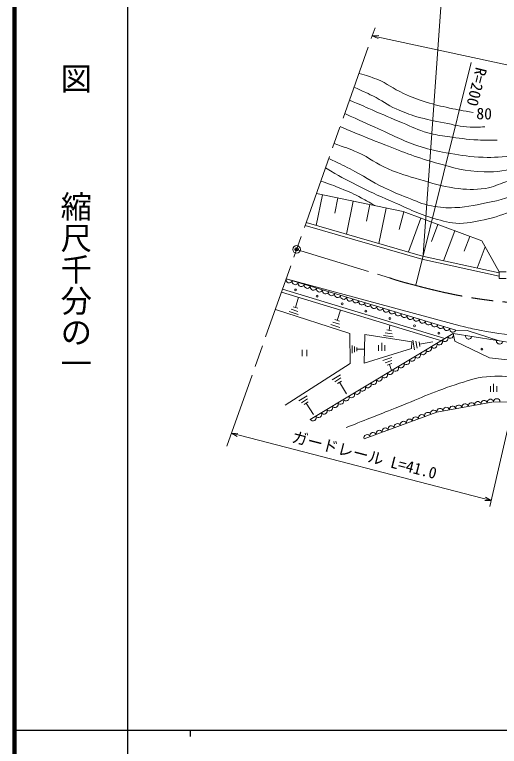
# Model space of a CAD drawing. Units: millimetres, scale not verified. Extents: x 40000 to 680000, y 20000 to 380000.
# Drawn here: x 40000 to 117330, y 202409 to 319119 of the extents above; entities that cross this region are included whole.
import ezdxf
from ezdxf.enums import TextEntityAlignment as Align

# ---------------------------------------------------------------- set-up
doc = ezdxf.new("R2010")
doc.units = ezdxf.units.MM
doc.header["$LTSCALE"] = 1000
doc.header["$PDMODE"] = 32
doc.header["$PDSIZE"] = 500
doc.linetypes.add('CHAIN', pattern=[18.5, 12, -1.5, 3.5, -1.5])
for name, color, linetype, lineweight in [('M-BGD', 7, 'Continuous', 13), ('M-BMK', 2, 'CHAIN', 13), ('M-BMK-SRVR', 3, 'Continuous', 13), ('M-STR-HTXT', 7, 'Continuous', 13), ('M-TTL', 2, 'Continuous', 140), ('M-TTL-BAND', 7, 'Continuous', 25)]:
    doc.layers.add(name, color=color, linetype=linetype, lineweight=lineweight)
doc.layers.add('M-OTRS', color=6, linetype='Continuous')
doc.styles.add('@ＭＳ ゴシック', font='')
doc.styles.add('ＭＳ ゴシック', font='')
doc.styles.get('@ＭＳ ゴシック').set_extended_font_data('@MS Gothic')
doc.styles.get('ＭＳ ゴシック').set_extended_font_data('MS Gothic')

msp = doc.modelspace()

# ---------------------------------------------------------------- linework, layer by layer
at = {"layer": 'M-BGD'}
for p, q in [((89122, 290401), (88096, 285497)), ((88143, 290606), (101973, 287711)), ((91574, 289888), (91061, 287436)), ((94025, 289375), (92923, 284108)), ((96659, 288824), (96108, 286190)), ((99292, 288272), (98108, 282616)), ((102114, 287659), (101332, 284839)), ((101973, 287711), (114525, 283038)), ((104822, 286651), (102815, 281262)), ((107516, 285648), (106513, 282953)), ((110211, 284644), (108434, 279873)), ((112596, 283756), (111708, 281371)), ((114525, 283038), (117319, 278110)), ((115051, 282110), (113782, 278701)), ((118402, 278110), (117319, 278110)), ((117319, 278110), (117319, 277029)), ((83322, 276984), (111054, 269497)), ((83322, 276984), (110390, 268800)), ((117319, 277029), (118402, 277029)), ((82594, 274860), (108474, 266989)), ((82739, 275338), (108620, 267467)), ((84792, 272392), (85312, 274033)), ((81595, 272106), (93490, 268246)), ((85203, 271773), (84099, 272123)), ((85158, 272276), (84425, 272509)), ((91441, 270355), (91974, 272007)), ((85246, 271280), (83779, 271745)), ((91890, 269241), (90425, 269713)), ((91849, 269734), (90747, 270090)), ((91807, 270237), (91075, 270474)), ((99745, 268765), (99867, 269606)), ((100126, 268710), (99364, 268820)), ((110390, 268800), (112216, 268751)), ((112216, 268751), (117299, 267090)), ((87168, 254569), (109958, 268272)), ((93490, 268246), (93553, 263454)), ((95855, 268125), (95783, 263521)), ((103343, 266913), (95855, 268125)), ((100373, 267741), (98851, 267962)), ((100251, 268220), (99105, 268387)), ((109958, 268272), (140488, 263357)), ((109958, 268272), (110207, 267035)), ((93853, 265124), (93853, 266355)), ((94219, 265276), (94219, 266202)), ((98074, 265515), (98074, 266390)), ((98574, 265515), (98574, 266765)), ((99074, 265515), (99074, 266390)), ((103294, 265847), (103343, 266913)), ((103792, 265654), (103542, 267173)), ((104212, 265916), (104024, 267059)), ((104640, 266184), (104515, 266943)), ((104578, 266563), (106704, 266913)), ((110207, 267035), (115731, 264402)), ((85889, 265636), (85889, 264636)), ((86639, 264636), (86639, 265636)), ((94592, 265431), (94592, 266047)), ((94592, 265739), (95818, 265739)), ((95783, 263521), (103294, 265847)), ((98752, 263928), (100197, 264457)), ((99088, 263564), (100176, 263962)), ((115731, 264402), (140564, 261323)), ((93553, 263454), (83170, 256812)), ((99431, 263193), (100153, 263458)), ((99792, 263325), (100142, 262370)), ((90677, 260849), (91982, 261664)), ((91081, 260562), (92063, 261176)), ((91493, 260269), (92145, 260677)), ((91819, 260473), (92961, 258646)), ((115915, 258981), (115915, 259856)), ((116415, 258981), (116415, 260231)), ((116915, 258981), (116915, 259856)), ((85351, 257497), (86646, 258328)), ((85758, 257215), (86733, 257840)), ((86174, 256928), (86821, 257343)), ((86497, 257135), (87661, 255322))]:
    msp.add_line(p, q, dxfattribs=at)
for points in [[(86498, 285957), (105088, 280607), (117319, 277925)], [(86331, 285485), (104966, 280122), (117319, 277413)], [(131674, 256264), (124519, 257227), (116413, 257372), (107358, 255719), (95746, 251448)]]:
    msp.add_lwpolyline(points, dxfattribs=at)
for centre in [(84827, 275204), (88241, 274202), (92247, 272985), (96022, 271841), (99873, 270670), (103802, 269486), (107695, 268324), (114558, 265779)]:
    msp.add_circle(centre, 150, dxfattribs=at)
for centre, radius, start, end in [((83807, 276843), 505, 163.74537, 342.61126), ((84773, 276550), 505, 163.74537, 342.61126), ((85740, 276258), 505, 163.74537, 342.61126), ((86707, 275966), 505, 163.74537, 342.61126), ((87674, 275673), 505, 163.74537, 342.61126), ((88640, 275381), 505, 163.74537, 342.61126), ((89607, 275089), 505, 163.74537, 342.61126), ((90574, 274797), 505, 163.74537, 342.61126), ((91540, 274504), 505, 163.74537, 342.61126), ((92507, 274212), 505, 163.74537, 342.61126), ((93474, 273920), 505, 163.74537, 342.61126), ((94441, 273628), 505, 163.74537, 342.61126), ((95407, 273335), 505, 163.74537, 342.61126), ((96374, 273043), 505, 163.74537, 342.61126), ((97341, 272751), 505, 163.74537, 342.61126), ((98308, 272458), 505, 163.74537, 342.61126), ((99274, 272166), 505, 163.74537, 342.61126), ((100241, 271874), 505, 163.74537, 342.61126), ((101208, 271582), 505, 163.74537, 342.61126), ((102175, 271289), 505, 163.74537, 342.61126), ((103141, 270997), 505, 163.74537, 342.61126), ((104108, 270705), 505, 163.74537, 342.61126), ((105075, 270413), 505, 163.74537, 342.61126), ((106041, 270120), 505, 163.74537, 342.61126), ((107008, 269828), 505, 163.74537, 342.61126), ((107975, 269536), 505, 163.74537, 342.61126), ((108942, 269243), 505, 163.74537, 342.61126), ((109908, 268951), 505, 163.74537, 342.61126), ((108637, 267491), 512, 212.30689, 29.72807), ((109514, 268018), 512, 212.30689, 29.72807), ((112426, 267874), 500, 170.85564, 350.85564), ((106008, 265910), 512, 212.30689, 29.72807), ((106884, 266437), 512, 212.30689, 29.72807), ((107761, 266964), 512, 212.30689, 29.72807), ((117363, 267080), 500, 170.85564, 350.85564), ((104255, 264856), 512, 212.30689, 29.72807), ((105131, 265383), 512, 212.30689, 29.72807), ((102502, 263802), 512, 212.30689, 29.72807), ((103378, 264329), 512, 212.30689, 29.72807), ((100749, 262748), 512, 212.30689, 29.72807), ((101625, 263275), 512, 212.30689, 29.72807), ((98995, 261694), 512, 212.30689, 29.72807), ((99872, 262221), 512, 212.30689, 29.72807), ((96366, 260113), 512, 212.30689, 29.72807), ((97242, 260640), 512, 212.30689, 29.72807), ((98119, 261167), 512, 212.30689, 29.72807), ((94613, 259059), 512, 212.30689, 29.72807), ((95489, 259586), 512, 212.30689, 29.72807), ((92860, 258004), 512, 212.30689, 29.72807), ((93736, 258531), 512, 212.30689, 29.72807), ((91107, 256950), 512, 212.30689, 29.72807), ((91983, 257477), 512, 212.30689, 29.72807), ((110882, 256350), 512, 11.6387, 189.06205), ((111888, 256534), 512, 11.6387, 189.06205), ((112894, 256718), 512, 11.6387, 189.06205), ((113900, 256902), 512, 11.6387, 189.06205), ((114906, 257085), 512, 11.6387, 189.06205), ((115912, 257269), 512, 11.6387, 189.06205), ((116920, 257357), 507, 359.73107, 178.2137), ((88477, 255369), 512, 212.30689, 29.72807), ((89354, 255896), 512, 212.30689, 29.72807), ((90230, 256423), 512, 212.30689, 29.72807), ((105912, 255170), 516, 21.94616, 198.43706), ((106880, 255526), 516, 21.94616, 198.43706), ((107864, 255799), 512, 11.6387, 189.06205), ((108870, 255983), 512, 11.6387, 189.06205), ((109876, 256167), 512, 11.6387, 189.06205), ((87601, 254842), 512, 212.30689, 29.72807), ((103009, 254102), 516, 21.94616, 198.43706), ((103977, 254458), 516, 21.94616, 198.43706), ((104945, 254814), 516, 21.94616, 198.43706), ((100106, 253034), 516, 21.94616, 198.43706), ((101074, 253390), 516, 21.94616, 198.43706), ((102041, 253746), 516, 21.94616, 198.43706), ((96235, 251611), 516, 21.94616, 198.43706), ((97203, 251967), 516, 21.94616, 198.43706), ((98170, 252323), 516, 21.94616, 198.43706), ((99138, 252679), 516, 21.94616, 198.43706)]:
    msp.add_arc(centre, radius, start, end, dxfattribs=at)
for points, knots in [([(91920, 301275), (95022, 299950), (95862, 299606), (98418, 298613), (101790, 297303), (103652, 296455), (107142, 295505), (110112, 294696), (111806, 294106), (114884, 294033), (117129, 293980), (118373, 294355), (120608, 294578), (126360, 295153), (129591, 295400), (135329, 296105), (140881, 296787), (143984, 297231), (149522, 298027), (155065, 298823), (158199, 299111), (163697, 300171), (168833, 301161), (171648, 302015), (176709, 303333), (180506, 304322), (182553, 305182), (186378, 306059), (189344, 306740), (191049, 306906), (194042, 307454), (197514, 308090), (199428, 308644), (202929, 309090), (206213, 309508), (208069, 309784), (211380, 309744), (213707, 309716), (215025, 309679), (217322, 309308), (218538, 309112), (219262, 309109), (220406, 308656), (220965, 308434), (221189, 308344), (221799, 307999)], [0, 0, 0, 0, 1, 1, 1, 2, 2, 2, 3, 3, 3, 4, 4, 4, 5, 5, 5, 6, 6, 6, 7, 7, 7, 8, 8, 8, 9, 9, 9, 10, 10, 10, 11, 11, 11, 12, 12, 12, 13, 13, 13, 14, 14, 14, 15, 15, 15, 15]), ([(94915, 309738), (96262, 309379), (96684, 309232), (97780, 308803), (99531, 308120), (100314, 307312), (102033, 306550), (103421, 305934), (104221, 305632), (105667, 305169), (107090, 304713), (107915, 304542), (109375, 304224), (110848, 303903), (111355, 303823), (113174, 303536)], [0, 0, 0, 0, 1, 1, 1, 2, 2, 2, 3, 3, 3, 4, 4, 4, 5, 5, 5, 5]), ([(90952, 298540), (92752, 297959), (93295, 297756), (94745, 297127), (96721, 296271), (97614, 295348), (99598, 294510), (101502, 293706), (102627, 293391), (104614, 292820), (106763, 292202), (107959, 291759), (110175, 291457), (112095, 291195), (113215, 291144), (115136, 291402), (116444, 291578), (117077, 292099), (118353, 292438), (119422, 292723), (120035, 292846), (121133, 292983), (124521, 293408), (126452, 293267), (129856, 293529), (134783, 293907), (137530, 294275), (142451, 294728), (145835, 295040), (147765, 294942), (151119, 295491), (154662, 296072), (156579, 296741), (160061, 297618), (164679, 298780), (167300, 299322), (171851, 300725), (175107, 301730), (176789, 302741), (180083, 303615), (182921, 304368), (184535, 304736), (187443, 305141), (189704, 305457), (191038, 305169), (193263, 305678), (194697, 306006), (195360, 306620), (196753, 307095), (198076, 307547), (198818, 307869), (200206, 308040), (202812, 308361), (204305, 308100), (206930, 308004), (210305, 307881), (212202, 307797), (215553, 307377), (216615, 307244), (216975, 307208), (218268, 307002)], [0, 0, 0, 0, 1, 1, 1, 2, 2, 2, 3, 3, 3, 4, 4, 4, 5, 5, 5, 6, 6, 6, 7, 7, 7, 8, 8, 8, 9, 9, 9, 10, 10, 10, 11, 11, 11, 12, 12, 12, 13, 13, 13, 14, 14, 14, 15, 15, 15, 16, 16, 16, 17, 17, 17, 18, 18, 18, 19, 19, 19, 20, 20, 20, 20]), ([(90113, 296171), (91759, 295401), (92198, 295182), (93516, 294513), (95698, 293406), (96799, 292554), (99005, 291496), (100398, 290828), (101193, 290478), (102639, 289933), (104127, 289372), (104930, 288918), (106492, 288625), (107934, 288354), (108770, 288275), (110236, 288334), (112519, 288425), (113774, 288795), (116015, 289242), (118396, 289718), (119633, 290394), (122012, 290878), (125818, 291652), (128002, 291811), (131862, 292232), (135627, 292643), (137748, 292780), (141530, 292959), (144881, 293117), (146813, 292592), (150114, 293183), (152177, 293552), (153223, 294197), (155239, 294764), (158685, 295732), (160684, 296018), (164126, 296999), (168750, 298318), (171298, 299206), (175848, 300761), (178843, 301786), (180429, 302645), (183481, 303487), (187382, 304564), (189860, 303584), (193786, 304566), (194779, 304815), (195287, 305113), (196258, 305439), (197752, 305940), (198556, 306380), (200111, 306638), (202242, 306991), (203474, 306912), (205635, 306929), (207681, 306945), (208837, 306953), (210869, 306711), (212628, 306501), (213264, 306372), (215331, 305903)], [0, 0, 0, 0, 1, 1, 1, 2, 2, 2, 3, 3, 3, 4, 4, 4, 5, 5, 5, 6, 6, 6, 7, 7, 7, 8, 8, 8, 9, 9, 9, 10, 10, 10, 11, 11, 11, 12, 12, 12, 13, 13, 13, 14, 14, 14, 15, 15, 15, 16, 16, 16, 17, 17, 17, 18, 18, 18, 19, 19, 19, 20, 20, 20, 20]), ([(94134, 307529), (95574, 306906), (95973, 306723), (97126, 306150), (98623, 305407), (99344, 304760), (100870, 304078), (102129, 303516), (102853, 303229), (104177, 302843), (105853, 302354), (106826, 302200), (108539, 301861), (110148, 301542), (111042, 301216), (112682, 301171), (113591, 301146), (113944, 301143), (115008, 301243)], [0, 0, 0, 0, 1, 1, 1, 2, 2, 2, 3, 3, 3, 4, 4, 4, 5, 5, 5, 6, 6, 6, 6]), ([(89579, 294661), (91939, 293310), (92591, 292940), (94573, 291936), (96641, 290888), (97823, 290343), (99952, 289428), (102638, 288273), (104083, 287432), (106895, 286629), (108453, 286184), (109345, 285821), (110965, 285830), (112777, 285840), (113778, 286160), (115545, 286557), (117422, 286977), (118393, 287521), (120270, 287938), (121988, 288319), (122996, 288256), (124741, 288483), (128114, 288921), (130023, 289046), (133369, 289660), (136002, 290143), (137429, 290667), (140075, 291077), (143681, 291636), (145759, 291408), (149398, 291677), (151273, 291815), (152351, 291695), (154195, 292059), (157401, 292690), (159109, 293428), (162210, 294457), (166229, 295791), (168382, 296814), (172371, 298233), (175677, 299408), (177480, 300242), (180876, 301123), (183504, 301804), (184993, 302188), (187691, 302486), (189809, 302719), (191047, 302267), (193143, 302649), (195449, 303069), (196606, 303833), (198868, 304448), (201001, 305028), (202186, 305475), (204384, 305711), (206501, 305939), (207720, 306032), (209836, 305784), (211383, 305602), (211985, 305481), (213747, 305006)], [0, 0, 0, 0, 1, 1, 1, 2, 2, 2, 3, 3, 3, 4, 4, 4, 5, 5, 5, 6, 6, 6, 7, 7, 7, 8, 8, 8, 9, 9, 9, 10, 10, 10, 11, 11, 11, 12, 12, 12, 13, 13, 13, 14, 14, 14, 15, 15, 15, 16, 16, 16, 17, 17, 17, 18, 18, 18, 19, 19, 19, 20, 20, 20, 20]), ([(93415, 305499), (95167, 304734), (95609, 304542), (97017, 303933), (98902, 303118), (99951, 302642), (101851, 301861), (103431, 301212), (104276, 300721), (105922, 300262), (107131, 299924), (107840, 299855), (109084, 299680), (110966, 299416), (112020, 299221), (113918, 299135), (115109, 299081), (115529, 299070), (116971, 299099)], [0, 0, 0, 0, 1, 1, 1, 2, 2, 2, 3, 3, 3, 4, 4, 4, 5, 5, 5, 6, 6, 6, 6]), ([(92660, 303367), (95257, 302139), (95944, 301822), (98071, 300880), (100689, 299721), (102098, 298899), (104831, 298045), (106363, 297566), (107249, 297379), (108829, 297100), (110846, 296744), (111982, 296518), (114027, 296409), (116098, 296299), (116876, 296362), (119334, 296555)], [0, 0, 0, 0, 1, 1, 1, 2, 2, 2, 3, 3, 3, 4, 4, 4, 5, 5, 5, 5]), ([(88831, 292548), (90378, 292046), (90823, 291898), (92065, 291391), (93370, 290857), (94090, 290524), (95336, 289864), (96186, 289414), (96474, 289254), (97478, 288652)], [0, 0, 0, 0, 1, 1, 1, 2, 2, 2, 3, 3, 3, 3]), ([(111054, 269497), (112518, 269119), (112949, 269042), (114173, 268795), (117258, 268173), (119036, 268097), (122169, 267802), (126279, 267414), (128599, 267319), (132728, 267335), (137461, 267354), (140121, 267580), (144818, 268167), (150595, 268888), (152654, 269470), (159420, 271162)], [0, 0, 0, 0, 1, 1, 1, 2, 2, 2, 3, 3, 3, 4, 4, 4, 5, 5, 5, 5]), ([(92901, 253254), (96706, 254762), (97662, 255141), (100716, 256343), (104447, 257813), (106461, 258848), (110275, 260087), (112198, 260711), (113278, 261177), (115291, 261359), (117229, 261535), (118347, 261475), (120271, 261177), (122622, 260813), (123957, 260488), (126136, 259533), (128326, 258572), (129145, 257956), (131341, 256309)], [0, 0, 0, 0, 1, 1, 1, 2, 2, 2, 3, 3, 3, 4, 4, 4, 5, 5, 5, 6, 6, 6, 6])]:
    msp.add_open_spline(points, degree=3, knots=knots, dxfattribs=at)
at = {"layer": 'M-BMK'}
for p, q in [((73871, 250282), (97495, 317027)), ((84981, 281671), (99778, 277148))]:
    msp.add_line(p, q, dxfattribs=at)
msp.add_open_spline([(99778, 277148), (101719, 276470), (102367, 276360), (104042, 275912), (114345, 273157), (120505, 272885), (131169, 272825), (143479, 272757), (148446, 273994), (162412, 276962)], degree=3, knots=[0, 0, 0, 0, 1, 1, 1, 2, 2, 2, 3, 3, 3, 3], dxfattribs=at)
at = {"layer": 'M-BMK-SRVR'}
msp.add_circle((84981, 281671), 600, dxfattribs=at)
at = {"layer": 'M-OTRS'}
msp.add_point((84981, 281671), dxfattribs=at)
at = {"layer": 'M-STR-HTXT'}
for p, q in [((105164, 280835), (108878, 332671)), ((97045, 315754), (98075, 315786)), ((97045, 315754), (124431, 309802)), ((97045, 315754), (97969, 315297)), ((103989, 275989), (112844, 311496)), ((120370, 260566), (115811, 240689)), ((116029, 241640), (74600, 252341)), ((74600, 252341), (75505, 251849)), ((74600, 252341), (75630, 252333)), ((116029, 241640), (114999, 241648)), ((116029, 241640), (115124, 242133))]:
    msp.add_line(p, q, dxfattribs=at)
at = {"layer": 'M-TTL'}
msp.add_line((40000, 380000), (40000, 20000), dxfattribs=at)
at = {"layer": 'M-TTL-BAND'}
for p, q in [((58000, 370000), (58000, 20000)), ((40000, 205000), (579000, 205000)), ((68000, 205000), (68000, 204000))]:
    msp.add_line(p, q, dxfattribs=at)

# ---------------------------------------------------------------- texts
at = {"layer": 'M-BGD', "style": 'ＭＳ ゴシック'}
msp.add_text('80', height=1833, rotation=358.345, dxfattribs=at).set_placement((114905, 303336), align=Align.MIDDLE_CENTER)
at = {"layer": 'M-STR-HTXT', "style": 'ＭＳ ゴシック'}
for s, rotation, p in [('R=200', 255.997, (112301, 307955)), ('ガードレール L=41.0', 345.518, (95439, 247475))]:
    msp.add_text(s, height=1833, rotation=rotation, dxfattribs=at).set_placement(p, align=Align.BOTTOM_CENTER)
at = {"layer": 'M-TTL-BAND', "style": '@ＭＳ ゴシック'}
for s, p in [('平\u3000\u3000面\u3000\u3000図', (49777, 306475)), ('縮尺千分の一', (49777, 261030))]:
    msp.add_text(s, height=3666, rotation=270, dxfattribs=at).set_placement(p, align=Align.MIDDLE_RIGHT)

doc.saveas('drawing.dxf')
